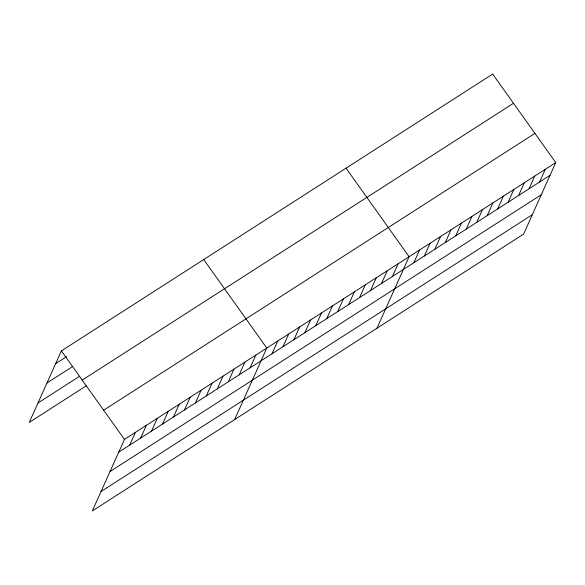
<?xml version="1.0" encoding="UTF-8"?>
<svg xmlns="http://www.w3.org/2000/svg" width="585" height="585" viewBox="0 0 585 585"><rect width="100%" height="100%" fill="white"/><g stroke="black" fill="none" stroke-linecap="round" stroke-linejoin="round"><path stroke-width="0.88" d="M555.75 162.586L124.466 439.408L92.32 510.932L523.604 234.11L555.75 162.586L492.68 74.068L61.396 350.89L29.25 422.414L86.178 385.873M129.687 445.119L135.413 432.381M140.634 438.092L146.36 425.353M151.588 431.065L157.306 418.326M162.535 424.037L168.261 411.299M173.482 417.01L179.207 404.272M184.429 409.983L190.154 397.244M195.375 402.955L201.101 390.217M206.322 395.928L212.048 383.19M217.269 388.901L222.995 376.162M228.223 381.873L233.949 369.135M239.17 374.853L244.896 362.108M250.117 367.826L255.842 355.08M234.643 419.577L266.789 348.053L203.719 259.543M272.01 353.771L277.736 341.026M282.957 346.744L288.683 334.006M293.911 339.717L299.637 326.978M304.858 332.689L310.584 319.951M315.805 325.662L321.531 312.924M326.752 318.635L332.477 305.897M337.699 311.608L343.424 298.869M348.645 304.58L354.371 291.842M359.599 297.553L365.325 284.815M370.546 290.526L376.272 277.787M381.493 283.498L387.219 270.76M392.44 276.471L398.166 263.733M376.967 328.229L409.112 256.705L346.042 168.188M413.866 262.723L419.584 249.985M424.337 256.003L430.063 243.258M434.809 249.276L440.534 236.537M445.287 242.556L451.013 229.817M455.759 235.835L461.485 223.09M466.23 229.108L471.956 216.37M476.709 222.388L482.435 209.649M487.181 215.66L492.906 202.922M497.652 208.94L503.378 196.202M508.131 202.22L513.857 189.481M518.602 195.492L524.328 182.754M529.074 188.772L534.8 176.034M539.553 182.052L545.278 169.314M55.67 363.629L66.617 356.601M46.954 383.029L72.496 366.634M37.966 403.014L79.567 376.309M82.207 380.104L513.491 103.282M103.655 410.195L534.939 133.38M118.74 452.147L550.024 175.324M110.024 471.547L541.308 194.725M101.044 491.532L532.328 214.71M61.396 350.89L124.466 439.408"/></g></svg>
